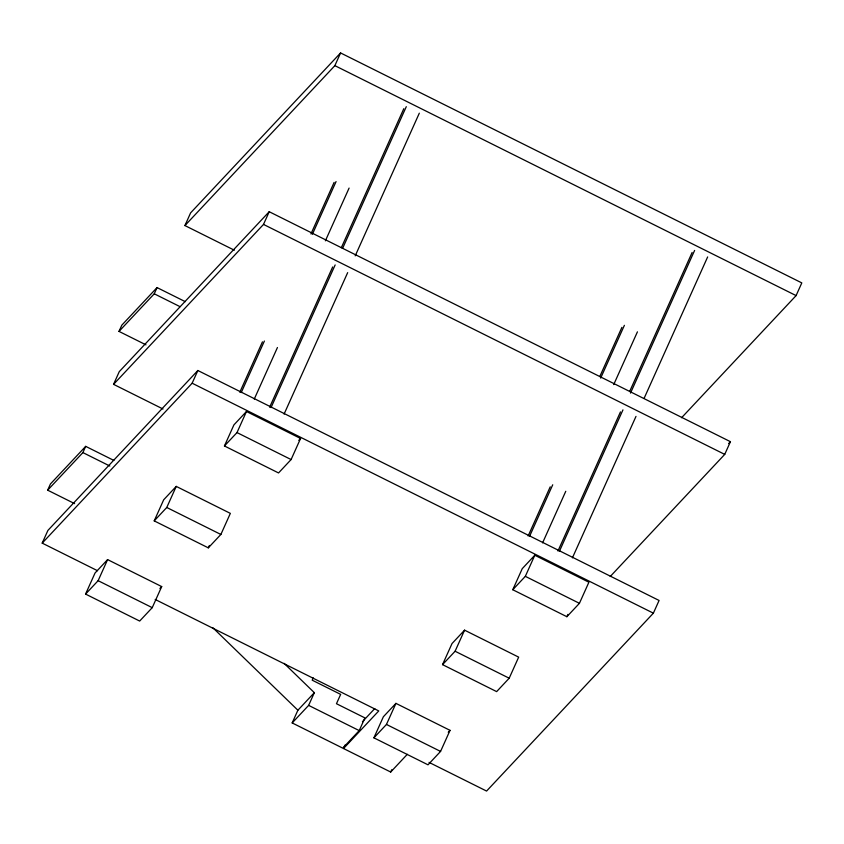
<?xml version="1.0" encoding="UTF-8"?>
<svg xmlns="http://www.w3.org/2000/svg" width="844" height="844" viewBox="0 0 844 844"><rect width="100%" height="100%" fill="white"/><g stroke="black" fill="none" stroke-linecap="round" stroke-linejoin="round"><path stroke-width="1.27" d="M74.62 503.625L47.654 490.174L50.45 483.95L85.687 446.36L113.898 460.434M145.98 344.837L119.004 331.397L121.81 325.172L157.047 287.582L185.258 301.646M97.503 570.702L42.2 543.125L47.908 530.422L197.855 370.505L659.08 600.464L653.372 613.166L486.577 791.06L429.037 762.375M47.654 490.174L82.891 452.595L85.687 446.36M162.987 408.992L113.56 384.347L119.268 371.645L269.215 211.717L730.44 441.686L724.732 454.388L610.233 576.505M119.004 331.397L154.252 293.807L157.047 287.582M234.347 250.204L184.92 225.57L190.628 212.857L340.575 52.94L801.8 282.898L796.092 295.6L681.583 417.727M85.571 594.081L95.045 573.002L107.599 559.604L161.71 586.58L152.237 607.659L139.671 621.057L85.571 594.081L98.126 580.683L107.599 559.604M42.2 543.125L192.147 383.208L197.855 370.505M113.56 384.347L263.507 224.42L269.215 211.717M184.92 225.57L334.868 65.642L340.575 52.94M154.209 520.875L163.683 499.796L176.238 486.397L230.349 513.374L220.875 534.463L208.31 547.851L154.209 520.875L166.764 507.487L176.238 486.397M239.812 392.217L262.442 341.862M310.94 233.957L334.108 182.399M241.226 392.587L264.394 341.029M312.354 234.326L336.06 181.576M224.441 445.97L233.915 424.891L246.469 411.503L300.569 438.479L291.096 459.558L278.541 472.946L224.441 445.97L236.995 432.582L246.469 411.503M254.266 399.085L277.433 347.528M325.383 240.825L349.099 188.075M269.637 407.23L332.673 266.957M341.292 247.777L403.801 108.697M271.04 407.599L335.163 264.932M342.706 248.147L406.291 106.671M208.31 547.851L209.365 545.509M284.08 414.098L347.665 272.633M355.208 255.848L419.32 113.17M313.251 677.848L312.206 680.19L340.659 694.38L336.461 703.717L364.924 717.906L359.217 730.609L342.769 748.143L292.182 722.928L297.89 710.226L314.337 692.681L284.111 663.363M292.182 722.928L308.63 705.384L314.337 692.681M407.325 754.293L390.688 772.038L343.519 748.522L345.069 745.052M373.903 737.835L383.376 716.756L395.931 703.369L450.042 730.345L440.568 751.424L428.003 764.812L373.903 737.835L386.457 724.447L395.931 703.369M390.688 772.038L391.721 769.728M442.541 664.639L452.015 643.561L464.569 630.162L518.67 657.138L509.196 678.217L496.641 691.616L442.541 664.639L455.095 651.241L464.569 630.162M528.144 535.972L550.235 486.819M599.81 376.519L621.901 327.366M529.557 536.341L552.725 484.794M600.675 378.091L624.391 325.33M512.772 589.734L522.246 568.656L534.801 555.257L588.901 582.233L579.427 603.323L566.873 616.711L512.772 589.734L525.327 576.346L534.801 555.257M542.597 542.85L565.765 491.292M613.715 384.59L637.431 331.84M557.968 550.995L620.467 411.914M629.624 391.532L692.133 252.462M559.372 551.364L622.956 409.889M630.5 393.104L694.612 250.436M572.411 557.863L635.996 416.387M644.077 398.41L707.652 256.935M566.873 616.711L567.928 614.369M159.917 588.49L161.71 586.58M298.776 440.389L300.569 438.479M362.435 721.726L374.768 708.57M343.519 748.522L378.756 710.933L155.169 599.451M448.248 732.254L450.042 730.345M728.636 443.606L730.44 441.686M334.868 65.642L796.092 295.6M263.507 224.42L724.732 454.388M154.252 293.807L180.025 306.657M192.147 383.208L653.372 613.166M236.995 432.582L291.096 459.558M525.327 576.346L579.427 603.323M82.891 452.595L109.836 466.025M166.764 507.487L220.875 534.463M455.095 651.241L509.196 678.217M98.126 580.683L152.237 607.659M386.457 724.447L440.568 751.424M308.63 705.384L359.217 730.609M212.867 627.757L297.89 710.226"/></g></svg>
